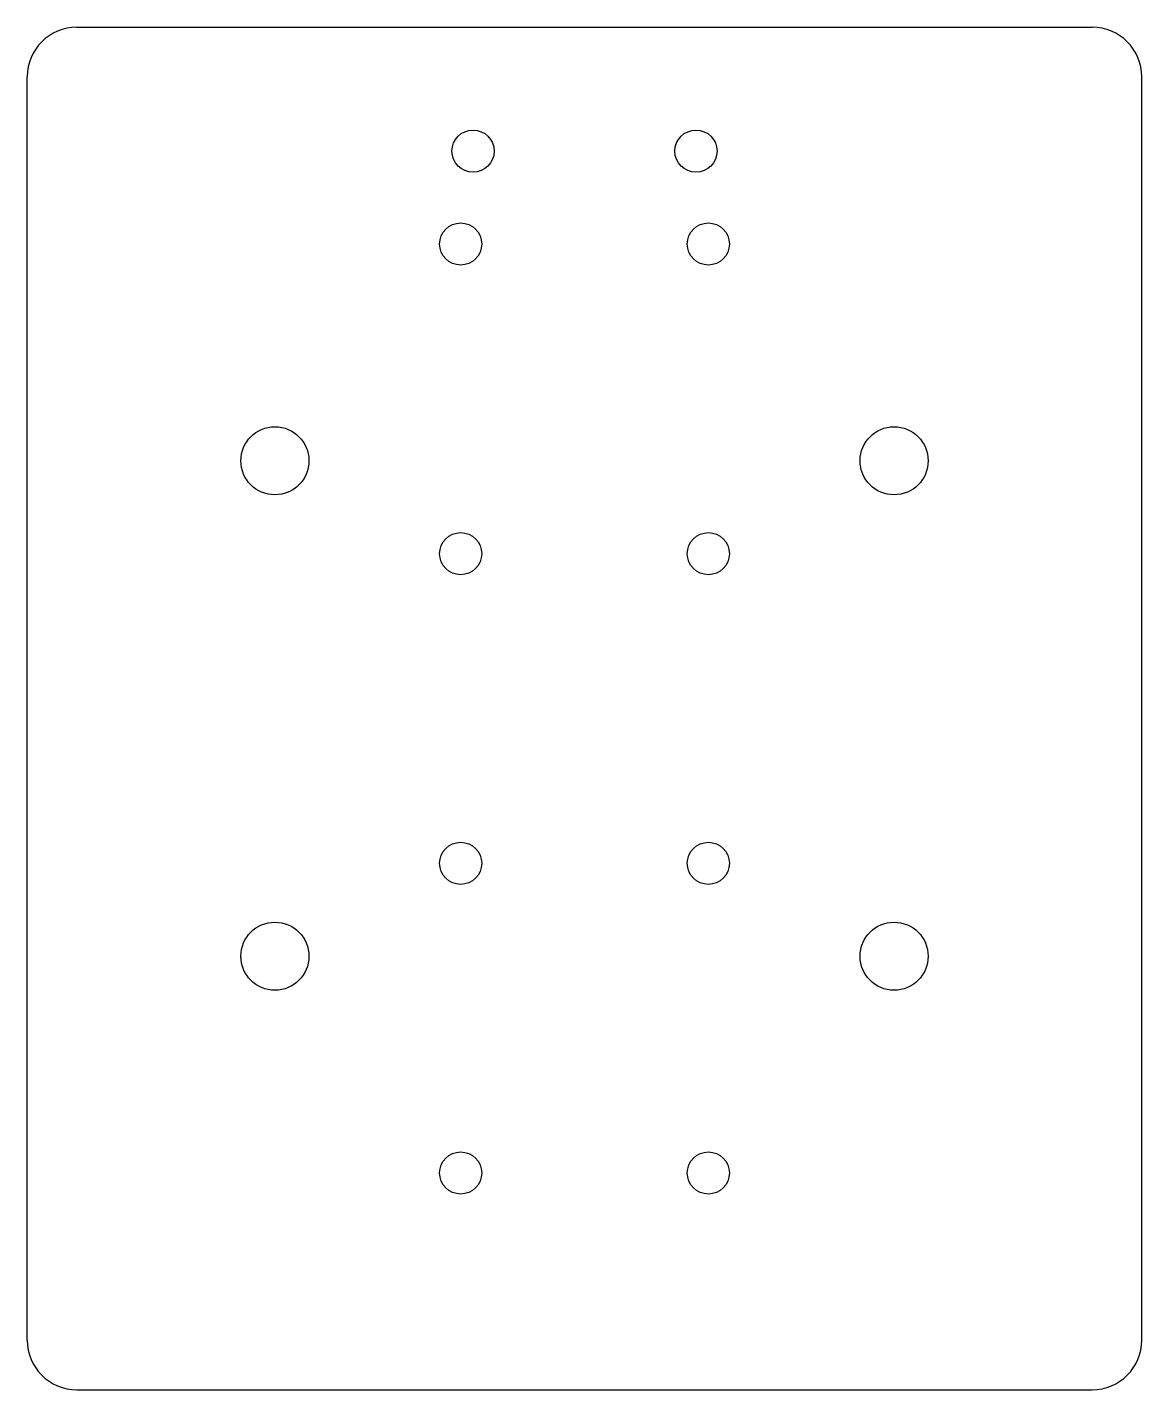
# Model space of a CAD drawing. Header units: millimetres. Extents: x -45 to 45, y -55 to 55.
import ezdxf

# ---------------------------------------------------------------- set-up
doc = ezdxf.new("R2010")
doc.units = ezdxf.units.MM

msp = doc.modelspace()

# ---------------------------------------------------------------- linework, layer by layer
for p, q in [((-41, 55), (41, 55)), ((-45, -51), (-45, 51)), ((45, -51), (45, 51)), ((-41, -55), (41, -55))]:
    msp.add_line(p, q)
for centre, radius in [((-9, 45), 1.7), ((9, 45), 1.7), ((-10, 37.5), 1.7), ((10, 37.5), 1.7), ((-25, 20), 2.75), ((25, 20), 2.75), ((-10, 12.5), 1.7), ((10, 12.5), 1.7), ((-10, -12.5), 1.7), ((10, -12.5), 1.7), ((-25, -20), 2.75), ((25, -20), 2.75), ((-10, -37.5), 1.7), ((10, -37.5), 1.7)]:
    msp.add_circle(centre, radius)
for centre, start, end in [((-41, 51), 90, 180), ((41, 51), 0, 90), ((-41, -51), 180, 270), ((41, -51), 270, 360)]:
    msp.add_arc(centre, 4, start, end)

doc.saveas('drawing.dxf')
